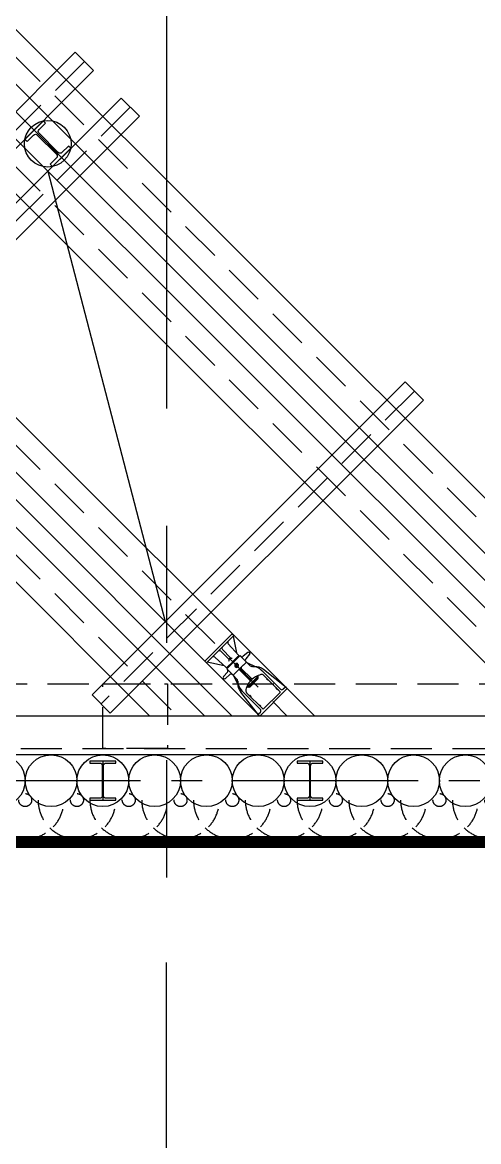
# Model space of a CAD drawing. Header units: millimetres. Extents: x 1073475 to 2890243, y -1340830 to -367733.
# Drawn here: x 1510177 to 1510794, y -382895 to -381379 of the extents above; entities that cross this region are included whole.
import ezdxf

# ---------------------------------------------------------------- set-up
doc = ezdxf.new("R2010")
doc.units = ezdxf.units.MM
doc.header["$LTSCALE"] = 50
for name, pattern in [('CENTER2', [28.575000000000003, 19.05, -3.175, 3.175, -3.175]), ('HIDDEN', [9.524999999999999, 6.35, -3.175]), ('HIDDEN2', [4.762499999999999, 3.175, -1.5875]), ('PHANTOM', [63.50000000000001, 31.75, -6.35, 6.35, -6.35, 6.35, -6.35])]:
    doc.linetypes.add(name, pattern=pattern)
doc.layers.add('_0', color=7, linetype='Continuous', lineweight=0)
for name, color, linetype in [('ANGLE', 1, 'Continuous'), ('CEN', 1, 'CENTER2'), ('CIP', 1, 'Continuous'), ('H-BEAM', 5, 'Continuous'), ('H-BEAM-상부', 173, 'Continuous'), ('HPILE-300x200', 3, 'Continuous'), ('POST PILE', 6, 'Continuous'), ('SGR', 8, 'Continuous'), ('ST-CEN', 1, 'HIDDEN'), ('ST-CEN(상부 H-BEAM)', 1, 'HIDDEN'), ('ST-CEN(하부 H-BEAM)', 1, 'HIDDEN'), ('STRUT', 3, 'Continuous'), ('WALE-1', 3, 'Continuous'), ('건축', 233, 'HIDDEN'), ('단면', 4, 'Continuous'), ('대지경계선', 6, 'PHANTOM'), ('유압JACK', 2, 'Continuous')]:
    doc.layers.add(name, color=color, linetype=linetype)

# ---------------------------------------------------------------- blocks, each defined once
blk = doc.blocks.new('계측평면')
at = {"layer": '대지경계선', "color": 8}
blk.add_line((26244.97474204405, -35090.00000623024), (1238.203021687281, -35090.00000797042), dxfattribs=at)
at = {"layer": '대지경계선', "const_width": 60}
for points in [[(-5832.864789650936, -5157.838007851467), (-176.0105391723773, 499.0162449463169), (26244.97474421638, 499.0162437151084), (26244.97474204407, -35090.00000623028), (1238.203021687295, -35090.00000797046), (-5832.864790286098, -28018.93219313674), (-5832.864789650936, -5157.838007851467)], [(26246.58817301044, -35088.38657526327), (1239.816452653671, -35088.38657700345), (-5831.251359319722, -28017.31876216973), (-5831.25135868456, -5156.224576884455), (-174.3971082060016, 500.6296759133293), (26246.58817518275, 500.6296746821208)]]:
    blk.add_lwpolyline(points, dxfattribs=at)
blk = doc.blocks.new('A$C070F4A8E')
at = {"layer": '단면'}
blk.add_line((0, 0), (0, -844.8086724417299), dxfattribs=at)
blk = doc.blocks.new('A$C1D3235D9')
at = {"layer": 'SGR', "linetype": 'HIDDEN2'}
blk.add_circle((0, 0), 50, dxfattribs=at)
blk.add_arc((0, 0), 300, 0, 180, dxfattribs=at)
blk = doc.blocks.new('A$C59AB4A79')
at = {"layer": '_0', "color": 251}
for p, q in [((-17350.00001083105, -15949.9999985164), (-3550.000005690381, -29750.00000194577)), ((-17350.00001101405, -18949.9999979611), (-6550.000005690614, -29750.000001946))]:
    blk.add_line(p, q, dxfattribs=at)
at = {"layer": 'ANGLE', "color": 251, "ltscale": 0.2}
blk.add_line((-7975.126273890492, -25537.00576863706), (-7068.108774588676, -29019.75919876911), dxfattribs=at)
at = {"layer": 'CEN', "color": 251, "ltscale": 1.5}
blk.add_line((14172.69378656056, -30250.00000257068), (-11144.97475883481, -30250.00000257045), dxfattribs=at)
at = {"layer": 'CIP', "color": 251}
for centre in [(-8350.000394610921, -30250.00000257057), (-7950.000394610921, -30250.00000257057), (-7549.998397143325, -30250.00000257057), (-7149.998397143325, -30250.00000257057), (-6749.998397143325, -30250.00000257057), (-6349.998397143325, -30250.00000257057), (-5950.001026034588, -30250.00000257057), (-5550.001026034588, -30250.00000257057), (-5150.001026034588, -30250.00000257057), (-4750.001026034588, -30250.00000257057)]:
    blk.add_circle(centre, 200, dxfattribs=at)
at = {"layer": 'H-BEAM', "color": 251}
for p, q in [((-11916.54763342231, -28771.32034698024), (-7762.994239541469, -24617.76695310208)), ((-7762.994239541469, -24617.76695310208), (-7621.572883304441, -24759.18830933957)), ((-7621.572883304441, -24759.18830933957), (-11775.12627717131, -28912.74170320807)), ((-7409.440848948201, -24971.32034369535), (-11562.99424280133, -29124.87373754347)), ((-7268.019492710708, -25112.74169993284), (-7409.440848948201, -24971.32034369535)), ((-11421.57288654917, -29266.29509377282), (-7268.019492710708, -25112.74169993284))]:
    blk.add_line(p, q, dxfattribs=at)
at = {"layer": 'H-BEAM-상부', "color": 251}
for p, q in [((-5214.555383747909, -27166.20580796327), (-7633.794199202443, -29585.44462341594)), ((-5073.134027510881, -27307.6271642003), (-5214.555383747909, -27166.20580796327)), ((-7492.372842963552, -29726.86597965483), (-5073.134027510881, -27307.6271642003)), ((-7633.794199202443, -29585.44462341594), (-7492.372842963552, -29726.86597965483))]:
    blk.add_line(p, q, dxfattribs=at)
at = {"layer": 'HPILE-300x200', "color": 251}
for p, q in [((-7549.998397143325, -30100.00000257045), (-7549.998397143325, -30400.00000257045)), ((-5950.001026034588, -30100.00000257045), (-5950.001026034588, -30400.00000257045))]:
    blk.add_line(p, q, dxfattribs=at)
for points in [[(-7449.998397143325, -30400.00000257045), (-7449.998397143325, -30386.00000257045), (-7525.498397143325, -30386.00000257045, -0.414213562373095), (-7545.498397143325, -30366.00000257045), (-7545.498397143325, -30134.00000257045, -0.414213562373095), (-7525.498397143325, -30114.00000257045), (-7449.998397143325, -30114.00000257045), (-7449.998397143325, -30100.00000257045), (-7649.998397143325, -30100.00000257045), (-7649.998397143325, -30114.00000257045), (-7574.498397143325, -30114.00000257045, -0.414213562373095), (-7554.498397143325, -30134.00000257045), (-7554.498397143325, -30366.00000257045, -0.414213562373095), (-7574.498397143325, -30386.00000257045), (-7649.998397143325, -30386.00000257045), (-7649.998397143325, -30400.00000257045)], [(-5850.001026034588, -30400.00000257045), (-5850.001026034588, -30386.00000257045), (-5925.501026034588, -30386.00000257045, -0.414213562373095), (-5945.501026034588, -30366.00000257045), (-5945.501026034588, -30134.00000257045, -0.414213562373095), (-5925.501026034588, -30114.00000257045), (-5850.001026034588, -30114.00000257045), (-5850.001026034588, -30100.00000257045), (-6050.001026034588, -30100.00000257045), (-6050.001026034588, -30114.00000257045), (-5974.501026034588, -30114.00000257045, -0.414213562373095), (-5954.501026034588, -30134.00000257045), (-5954.501026034588, -30366.00000257045, -0.414213562373095), (-5974.501026034588, -30386.00000257045), (-6050.001026034588, -30386.00000257045), (-6050.001026034588, -30400.00000257045)]]:
    blk.add_lwpolyline(points, format="xyb", close=True, dxfattribs=at)
at = {"layer": 'POST PILE', "color": 251}
blk.add_line((-7869.060256717959, -25430.93975146709), (-8081.192291073734, -25218.80771711108), dxfattribs=at)
blk.add_lwpolyline([(-8151.902969192481, -25289.51839522971), (-8134.22529966291, -25307.1960647594), (-8084.374271589098, -25257.34503668582, -0.414213562373095), (-8056.090000341646, -25257.34503668582), (-7907.597576292465, -25405.83746073488, -0.414213562373095), (-7907.597576292465, -25434.12173198245), (-7957.448604366276, -25483.97276005603), (-7939.770934836473, -25501.65042958572), (-7798.349578599213, -25360.22907334846), (-7816.027248128783, -25342.55140381877), (-7865.878276202595, -25392.40243189235, -0.414213562373095), (-7894.162547450047, -25392.40243189235), (-8042.654971499229, -25243.91000784328, -0.414213562373095), (-8042.654971499229, -25215.62573659571), (-7992.803943425417, -25165.77470852213), (-8010.48161295522, -25148.09703899245)], format="xyb", close=True, dxfattribs=at)
blk.add_circle((-7975.126273895847, -25324.87373428908), 180.2775637731995, dxfattribs=at)
at = {"layer": 'ST-CEN', "color": 251}
for p, q in [((-17350.00001080474, -15525.73592985724), (-3125.735936953221, -29750.00000194507)), ((-17350.00001085689, -16374.26406717603), (-3974.26407442824, -29750.00000194646)), ((-17350.00001098798, -18525.73592930217), (-6125.735936952988, -29750.00000194507)), ((-17350.00001103966, -19374.26406662143), (-6974.264074428473, -29750.0000019467))]:
    blk.add_line(p, q, dxfattribs=at)
at = {"layer": 'ST-CEN(상부 H-BEAM)', "color": 251}
blk.add_line((-5143.844705629628, -27236.91648608202), (-7563.083521080902, -29656.15530153725), dxfattribs=at)
at = {"layer": 'ST-CEN(하부 H-BEAM)', "color": 251}
for p, q in [((-7692.283561422722, -24688.47763122083), (-11845.83695529774, -28842.03102509317)), ((-7338.730170829454, -25042.03102181409), (-11492.28356467118, -29195.58441566199))]:
    blk.add_line(p, q, dxfattribs=at)
at = {"layer": 'STRUT', "color": 251}
for p, q in [((-17350.00001079193, -15313.60389552778), (-2913.603902584175, -29750.00000194437)), ((-17350.00001081778, -15737.8679641874), (-3337.867971321801, -29750.00000194507)), ((-17350.00001084385, -16162.13203284633), (-3762.132040059427, -29750.00000194553)), ((-17350.00001086923, -16586.39610150573), (-4186.396108797053, -29750.000001946)), ((-17350.00001097494, -18313.60389497271), (-5913.603902584175, -29750.00000194483)), ((-17350.00001100102, -18737.86796363187), (-6337.867971322034, -29750.0000019453)), ((-17350.00001102686, -19162.13203229103), (-6762.13204005966, -29750.00000194577)), ((-17350.0000110527, -19586.39610095066), (-7186.396108797286, -29750.00000194623))]:
    blk.add_line(p, q, dxfattribs=at)
at = {"layer": 'WALE-1', "color": 251}
for p, q in [((13622.69378531445, -29750.00000257092), (-10937.86797767249, -29750.00000257068)), ((13922.69378529605, -30050.00000257068), (-11062.13204637007, -30050.00000257068))]:
    blk.add_line(p, q, dxfattribs=at)
at = {"layer": '건축', "color": 251}
for p, q in [((-10834.31458709086, -29500.00000257033), (12499.9999981944, -29500.00000256987)), ((-7550.000012849923, -30000.00000192889), (-7550.000012819422, -29500.00000192889)), ((-7550.000012819422, -29500.00000192889), (-7050.000012819422, -29500.00000195939)), ((-7050.000012819422, -29500.00000195939), (-7050.000012849923, -30000.00000195939)), ((-11041.42136825388, -30000.00000257068), (12999.9999981639, -30000.00000257057)), ((-7050.000012849923, -30000.00000195939), (-7550.000012849923, -30000.00000192889)), ((13699.99998647813, -30740.00000434939), (-11306.77173387818, -30740.0000060898))]:
    blk.add_line(p, q, dxfattribs=at)
at = {"layer": '대지경계선', "const_width": 60}
blk.add_lwpolyline([(13699.99998647836, -30740.00000434951), (-11306.77173387841, -30740.00000608969), (-18377.83954585181, -23668.93219125597), (-18377.83954521664, -807.8380059706978), (-12720.98529473809, 4849.016246827086), (13699.99998865067, 4849.016245595878)], dxfattribs=at)
at = {"layer": '유압JACK', "color": 251}
for p, q in [((-6550.000005609356, -29113.60389887053), (-6762.13204000541, -29325.73593327077)), ((-6762.13204000541, -29325.73593327077), (-6550.000005609356, -29113.60389887053)), ((-6540.807617465965, -29129.8673547412), (-6643.33810075908, -29232.39783811872)), ((-6540.807617465965, -29129.8673547412), (-6625.892495106207, -29214.95223238308)), ((-6540.807617465965, -29129.8673547412), (-6580.782667574706, -29169.84240485076)), ((-6550.000005609356, -29113.60389887053), (-6540.807617469225, -29122.79628692626)), ((-6543.636044611922, -29132.69578188704), (-6516.589616764104, -29262.37993557693)), ((-6745.868584007956, -29334.92832128739), (-6635.830609642435, -29224.89034691954)), ((-6745.868584007956, -29334.92832128739), (-6660.783706430113, -29249.84344362549)), ((-6576.125704135979, -29310.5366358707), (-6639.807699712226, -29249.61143670196)), ((-6565.199303004658, -29299.61023465684), (-6626.124502172694, -29235.92823891528)), ((-6502.191098030889, -29278.37111088529), (-6581.32323823357, -29190.48596553213)), ((-6762.13204000541, -29325.73593327077), (-6752.939651822904, -29334.92832128436)), ((-6745.868584007956, -29334.92832128739), (-6705.893533940427, -29294.95327113674)), ((-6743.040156862233, -29332.09989414155), (-6613.356003088411, -29359.14632198564)), ((-6597.364827904385, -29373.54484067822), (-6685.249973134603, -29294.41270051769)), ((-6541.514724248787, -29334.2212146268), (-6589.951538758585, -29382.65802905522)), ((-6545.757364972727, -29329.97857390298), (-6589.10740357032, -29373.32861250138)), ((-6506.583649249049, -29290.80485817848), (-6584.931080652401, -29369.15228941874)), ((-6502.34100856632, -29295.04749886109), (-6580.688439969672, -29373.39493010135)), ((-6545.757364972727, -29329.97857390298), (-6502.407326352084, -29286.62853511691)), ((-6541.514724248787, -29334.2212146268), (-6493.077909777174, -29285.78439990722)), ((-6508.704969611717, -29292.92617837654), (-6504.462328928988, -29297.16881905915)), ((-6506.583649249049, -29290.80485817848), (-6502.34100856632, -29295.04749886109)), ((-6492.017249602592, -29383.71868927206), (-6443.580435089767, -29335.2818745937)), ((-6487.421055516927, -29285.78439991805), (-6485.866830016719, -29287.33862550266)), ((-6485.866830016719, -29287.33862550266), (-6443.580435059499, -29329.62502037454)), ((-6480.349987690104, -29372.05142719473), (-6440.752007964998, -29332.45344746893)), ((-6430.145406236872, -29258.2072355398), (-6465.571094681276, -29288.18281795119)), ((-6416.003270599991, -29272.34937117621), (-6445.978853135137, -29307.77505958115)), ((-6445.134660604177, -29328.07079499855), (-6443.580435059499, -29329.62502037454)), ((-6444.287541834172, -29328.91791368427), (-6443.580435059499, -29329.62502037454)), ((-6440.752007964998, -29332.45344746893), (-6412.003966229735, -29361.20148920361)), ((-6437.216474015731, -29335.98898150248), (-6373.006787428865, -29367.22148055048)), ((-6617.528703248361, -29445.59053247282), (-6587.553120693192, -29410.16484413017)), ((-6589.951538747642, -29388.31488331559), (-6588.397313265596, -29389.86910867132)), ((-6588.397313265596, -29389.86910867132), (-6546.110918331426, -29432.15550373099)), ((-6584.931080652401, -29369.15228941874), (-6580.688439969672, -29373.39493010135)), ((-6582.809760289732, -29367.03096922068), (-6578.567119607003, -29371.27360990329)), ((-6480.349987690104, -29372.05142719473), (-6543.282491195947, -29434.98393086647)), ((-6492.017249602592, -29383.71868927206), (-6540.454064071178, -29432.1555037417)), ((-6412.976231382228, -29475.48762950976), (-6493.077909748303, -29395.38595114544)), ((-6400.248309321003, -29462.75970744831), (-6480.349987687077, -29382.65802908386)), ((-6466.878536453936, -29396.1294801482), (-6479.606458515162, -29408.85740220966)), ((-6394.813129690243, -29367.12474220712), (-6377.619058860466, -29367.12474222085)), ((-6177.354731948115, -29542.81771493412), (-6326.605325001292, -29393.56712188397)), ((-6134.928325064247, -29528.67557932273), (-6309.900940642226, -29390.43993112387)), ((-6603.386567611713, -29459.73266810924), (-6567.960879188264, -29429.75708571903)), ((-6547.665143832099, -29430.60127814615), (-6546.110918331426, -29432.15550373099)), ((-6546.818025145214, -29431.44839683292), (-6546.110918331426, -29432.15550373099)), ((-6543.282491195947, -29434.98393086647), (-6514.534449501662, -29463.73197256005)), ((-6539.746957327006, -29438.51946465112), (-6508.514458194142, -29502.72915123624)), ((-6508.611196415732, -29480.92280918185), (-6508.611196401529, -29498.11688001151)), ((-6350.741101149004, -29443.2608664945), (-6432.058380986564, -29524.57814649842)), ((-6347.205567241879, -29446.79640057019), (-6428.522847117623, -29528.11368028296)), ((-6354.555691319751, -29447.07545666536), (-6424.842105374206, -29517.36187080352)), ((-6408.345495096873, -29454.66252167255), (-6421.073417158099, -29467.39044373401)), ((-6354.838534035021, -29454.42936736369), (-6419.89235792472, -29519.48319125455)), ((-6352.71721367212, -29456.5506876423), (-6417.771037561586, -29521.60451153328)), ((-6349.181679763831, -29460.08622163488), (-6415.649717236869, -29526.55425910919)), ((-6363.170367175946, -29442.70342153846), (-6356.677011644002, -29449.19677715446)), ((-6360.356424025493, -29441.27472404402), (-6354.555691319751, -29447.07545666536)), ((-6358.37406794331, -29450.89383337134), (-6354.838534035021, -29454.42936736369)), ((-6357.988945698133, -29450.50871104386), (-6354.453411790077, -29454.0442450362)), ((-6356.252747639548, -29455.84358096821), (-6354.131427234504, -29457.96490120469)), ((-6352.71721367212, -29456.5506876423), (-6349.181679763831, -29460.08622163488)), ((-6350.741101149004, -29443.2608664945), (-6347.205567241879, -29446.79640057019)), ((-6180.183159081498, -29562.61670479865), (-6306.376847014762, -29436.42301678355)), ((-6284.127855949104, -29458.6720081016), (-6286.95628303173, -29461.50043518422)), ((-6286.95628303173, -29461.50043518422), (-6276.349681303371, -29472.10703682818)), ((-6273.521254178602, -29469.27860970341), (-6276.349681303371, -29472.10703682818)), ((-6347.060359418159, -29740.80761368095), (-6485.296007497003, -29565.83499822929)), ((-6332.918223828776, -29698.38120681781), (-6482.168816881953, -29549.13061376777)), ((-6313.119233964244, -29695.55277968419), (-6439.312921897508, -29569.35909166909)), ((-6434.461214700481, -29515.37951463822), (-6428.660481997766, -29521.1802475095)), ((-6433.032517145853, -29512.56557167438), (-6426.539161694236, -29519.05892704148)), ((-6432.058380986564, -29524.57814649842), (-6428.522847117623, -29528.11368028296)), ((-6424.842105374206, -29517.36187080352), (-6428.660481997766, -29521.1802475095)), ((-6425.09337915387, -29517.61314466572), (-6421.557845284929, -29521.14867845026)), ((-6424.842105374206, -29517.36187080352), (-6421.306571508059, -29520.897404838)), ((-6424.810536521487, -29517.33030203334), (-6421.275002610404, -29520.86583577574)), ((-6419.89235792472, -29519.48319125455), (-6421.306571508059, -29520.897404838)), ((-6419.89235792472, -29519.48319125455), (-6417.771037561586, -29521.60451153328)), ((-6417.771037561586, -29521.60451153328), (-6419.185251103016, -29523.01872507459)), ((-6419.185251103016, -29523.01872507459), (-6415.649717236869, -29526.55425910919)), ((-6417.063930768752, -29591.60808292392), (-6414.235503643984, -29588.77965579915)), ((-6414.235503643984, -29588.77965579915), (-6403.628901915625, -29599.38625744299)), ((-6125.735936926212, -29537.86796754494), (-6337.867971322034, -29750.00000194518)), ((-6180.183159084292, -29566.85934552504), (-6308.876593237743, -29695.55277968128)), ((-6209.881643902045, -29532.91821997857), (-6212.710071026813, -29535.74664710334)), ((-6202.103469300317, -29546.35324891389), (-6212.710071026813, -29535.74664710334)), ((-6199.27504221769, -29543.52482183126), (-6202.103469300317, -29546.35324891389)), ((-6141.999392879428, -29528.67557931959), (-6156.14152848185, -29542.81771492236)), ((-6134.928325064247, -29528.67557932273), (-6125.735936926212, -29537.86796754494)), ((-6406.457329061348, -29602.21468458883), (-6403.628901915625, -29599.38625744299)), ((-6342.81771878479, -29665.85429486411), (-6339.989291639067, -29663.02586771827)), ((-6329.382689912571, -29673.63246952882), (-6339.989291639067, -29663.02586771827)), ((-6332.211117037339, -29676.46089665359), (-6329.382689912571, -29673.63246952882)), ((-6347.060359421419, -29733.73654586577), (-6332.918223776855, -29719.59441022086)), ((-6347.060359418159, -29740.80761368095), (-6337.867971322034, -29750.00000194518))]:
    blk.add_line(p, q, dxfattribs=at)
for centre, radius, start, end in [((-6544.343151376117, -29126.33182091545), 4.999999999881765, 315, 45), ((-6650.177104703616, -29260.45004543604), 14.9999999996453, 46.26739899687552, 135), ((-6615.285893377615, -29225.55883402692), 14.9999999996453, 135, 223.7326010031245), ((-6570.176065846346, -29180.44900649472), 14.9999999996453, 135, 222.0000000336277), ((-6749.40411796025, -29331.39278750389), 4.999999999881765, 225, 315), ((-6695.28693221393, -29305.55987294728), 14.9999999996453, 47.9999999663723, 135), ((-6583.038640858838, -29317.76237497886), 9.99999999976353, 315, 46.26739899687552), ((-6557.973563730018, -29292.69729793188), 9.99999999976353, 223.7326010031245, 315), ((-6506.649967035046, -29282.38589443406), 5.999999999858119, 315, 42.00000003362771), ((-6490.249482641695, -29288.61282704282), 3.999999999905412, 45, 135), ((-6475.260228234809, -29276.73202363821), 14.9999999996453, 225, 310.2363582352459), ((-6434.528058864409, -29317.46419317625), 14.9999999996453, 139.7636417553537, 225), ((-6446.408862184267, -29332.45344749931), 3.999999999905412, 315, 45), ((-6423.074338418432, -29265.27830335801), 9.99999999976353, 315, 135), ((-6593.350044253049, -29369.08597181865), 5.999999999858119, 227.9999999663723, 315), ((-6587.123111623107, -29385.48645619082), 3.999999999905412, 135, 225), ((-6599.003914984176, -29400.47571047256), 14.9999999996453, 319.7636417553537, 45), ((-6516.765986882616, -29358.96995182394), 14.9999999996453, 135, 315), ((-6516.765986882616, -29358.96995182394), 14.9999999996453, 315, 135), ((-6516.765986882616, -29358.96995182394), 9.99999999976353, 135, 315), ((-6516.765986882616, -29358.96995182394), 9.99999999976353, 315, 135), ((-6498.381210607244, -29400.68925200438), 7.499999999822648, 45, 135), ((-6475.046686827205, -29377.35472814168), 7.499999999822648, 135, 225), ((-6397.861830585171, -29347.0593535587), 19.99999999952706, 225, 269.6397734099966), ((-6398.67915445799, -29477.0567844148), 109.9999999973988, 45, 89.63977340999655), ((-6377.619058806216, -29477.12474233028), 109.9999999973988, 52.00306959634685, 90), ((-6610.457635429921, -29452.66160029103), 9.99999999976353, 135, 315), ((-6558.271745572798, -29441.20788005181), 14.9999999996453, 45, 130.2363582352459), ((-6543.28249120689, -29429.32707660622), 3.999999999905412, 225, 315), ((-6528.676585146459, -29477.87410820497), 19.99999999952706, 0.3602266100553036, 45), ((-6398.67915445799, -29477.0567844148), 109.9999999974013, 180.3602266100553, 225), ((-6398.611196458805, -29498.11688006553), 109.9999999973988, 180, 217.9969304089095), ((-6287.521968443645, -29588.21397025825), 163.9999999961219, 135, 164.7623002986288), ((-6416.511765245115, -29479.02316329023), 4.999999999881765, 319.7518416999892, 45), ((-6287.521968443645, -29588.21397025825), 163.9999999961219, 105.2376997159955, 135), ((-6396.712775371969, -29459.22417341685), 4.999999999881765, 225, 310.2481582949198), ((-6324.054516566452, -29454.10068641778), 24.99999999940882, 45, 105.2376997159955), ((-6421.635252390057, -29551.68142224359), 24.99999999940882, 164.7623002986288, 225), ((-6182.304479405982, -29564.73802528775), 2.999999999929059, 315, 45), ((-6166.748130252585, -29532.21111332055), 14.9999999996453, 225, 315), ((-6138.463858971139, -29532.21111331205), 4.999999999881765, 45, 135), ((-6343.524825555272, -29737.27207990037), 4.999999999881765, 135, 225), ((-6343.524825547356, -29708.98780861904), 14.9999999996453, 315, 45), ((-6310.997913601575, -29693.43145948614), 2.999999999929059, 225, 315)]:
    blk.add_arc(centre, radius, start, end, dxfattribs=at)
at = {"layer": 'SGR', "color": 251, "linetype": 'HIDDEN2', "rotation": 180.0000000000001}
for p in [(-8150.000394610921, -30400.00000257057), (-7750.000394610921, -30400.00000257057), (-7349.998397143325, -30400.00000257057), (-6949.998397143325, -30400.00000257057), (-6549.998397143325, -30400.00000257057), (-6149.998397143325, -30400.00000257057), (-5750.001026034588, -30400.00000257057), (-5350.001026034588, -30400.00000257057), (-4950.001026034588, -30400.00000257057), (-4550.001026034588, -30400.00000257057)]:
    blk.add_blockref('A$C1D3235D9', p, dxfattribs=at)

msp = doc.modelspace()

# ---------------------------------------------------------------- linework, layer by layer
at = {"layer": '단면', "linetype": 'PHANTOM', "ltscale": 0.5}
msp.add_line((1510371.585923134, -376345.7690504902, 3.427363865557273e-09), (1510371.585923153, -382652.5392668077, 1.677363865557248e-09), dxfattribs=at)

# ---------------------------------------------------------------- block references
at = {"ltscale": 0.2, "xscale": 0.1751524569241688, "yscale": 0.1751524569241688, "zscale": 0.1751524569241688, "rotation": 0.000612302615251796}
msp.add_blockref('A$C59AB4A79', (1511607.827078323, -377107.7345485468, 1.750000000000037e-09), dxfattribs=at)
at = {"xscale": 0.175, "yscale": 0.175, "zscale": 0.175}
msp.add_blockref('계측평면', (1509414.536079427, -376345.7690502725, 1.750000000000037e-09), dxfattribs=at)
at = {"layer": '단면', "xscale": -1.2, "yscale": 1.2, "zscale": 1.2, "rotation": 180}
msp.add_blockref('A$C070F4A8E', (1510371.585923153, -383666.3096737475, 1.677363865554132e-09), dxfattribs=at)

doc.saveas('drawing.dxf')
